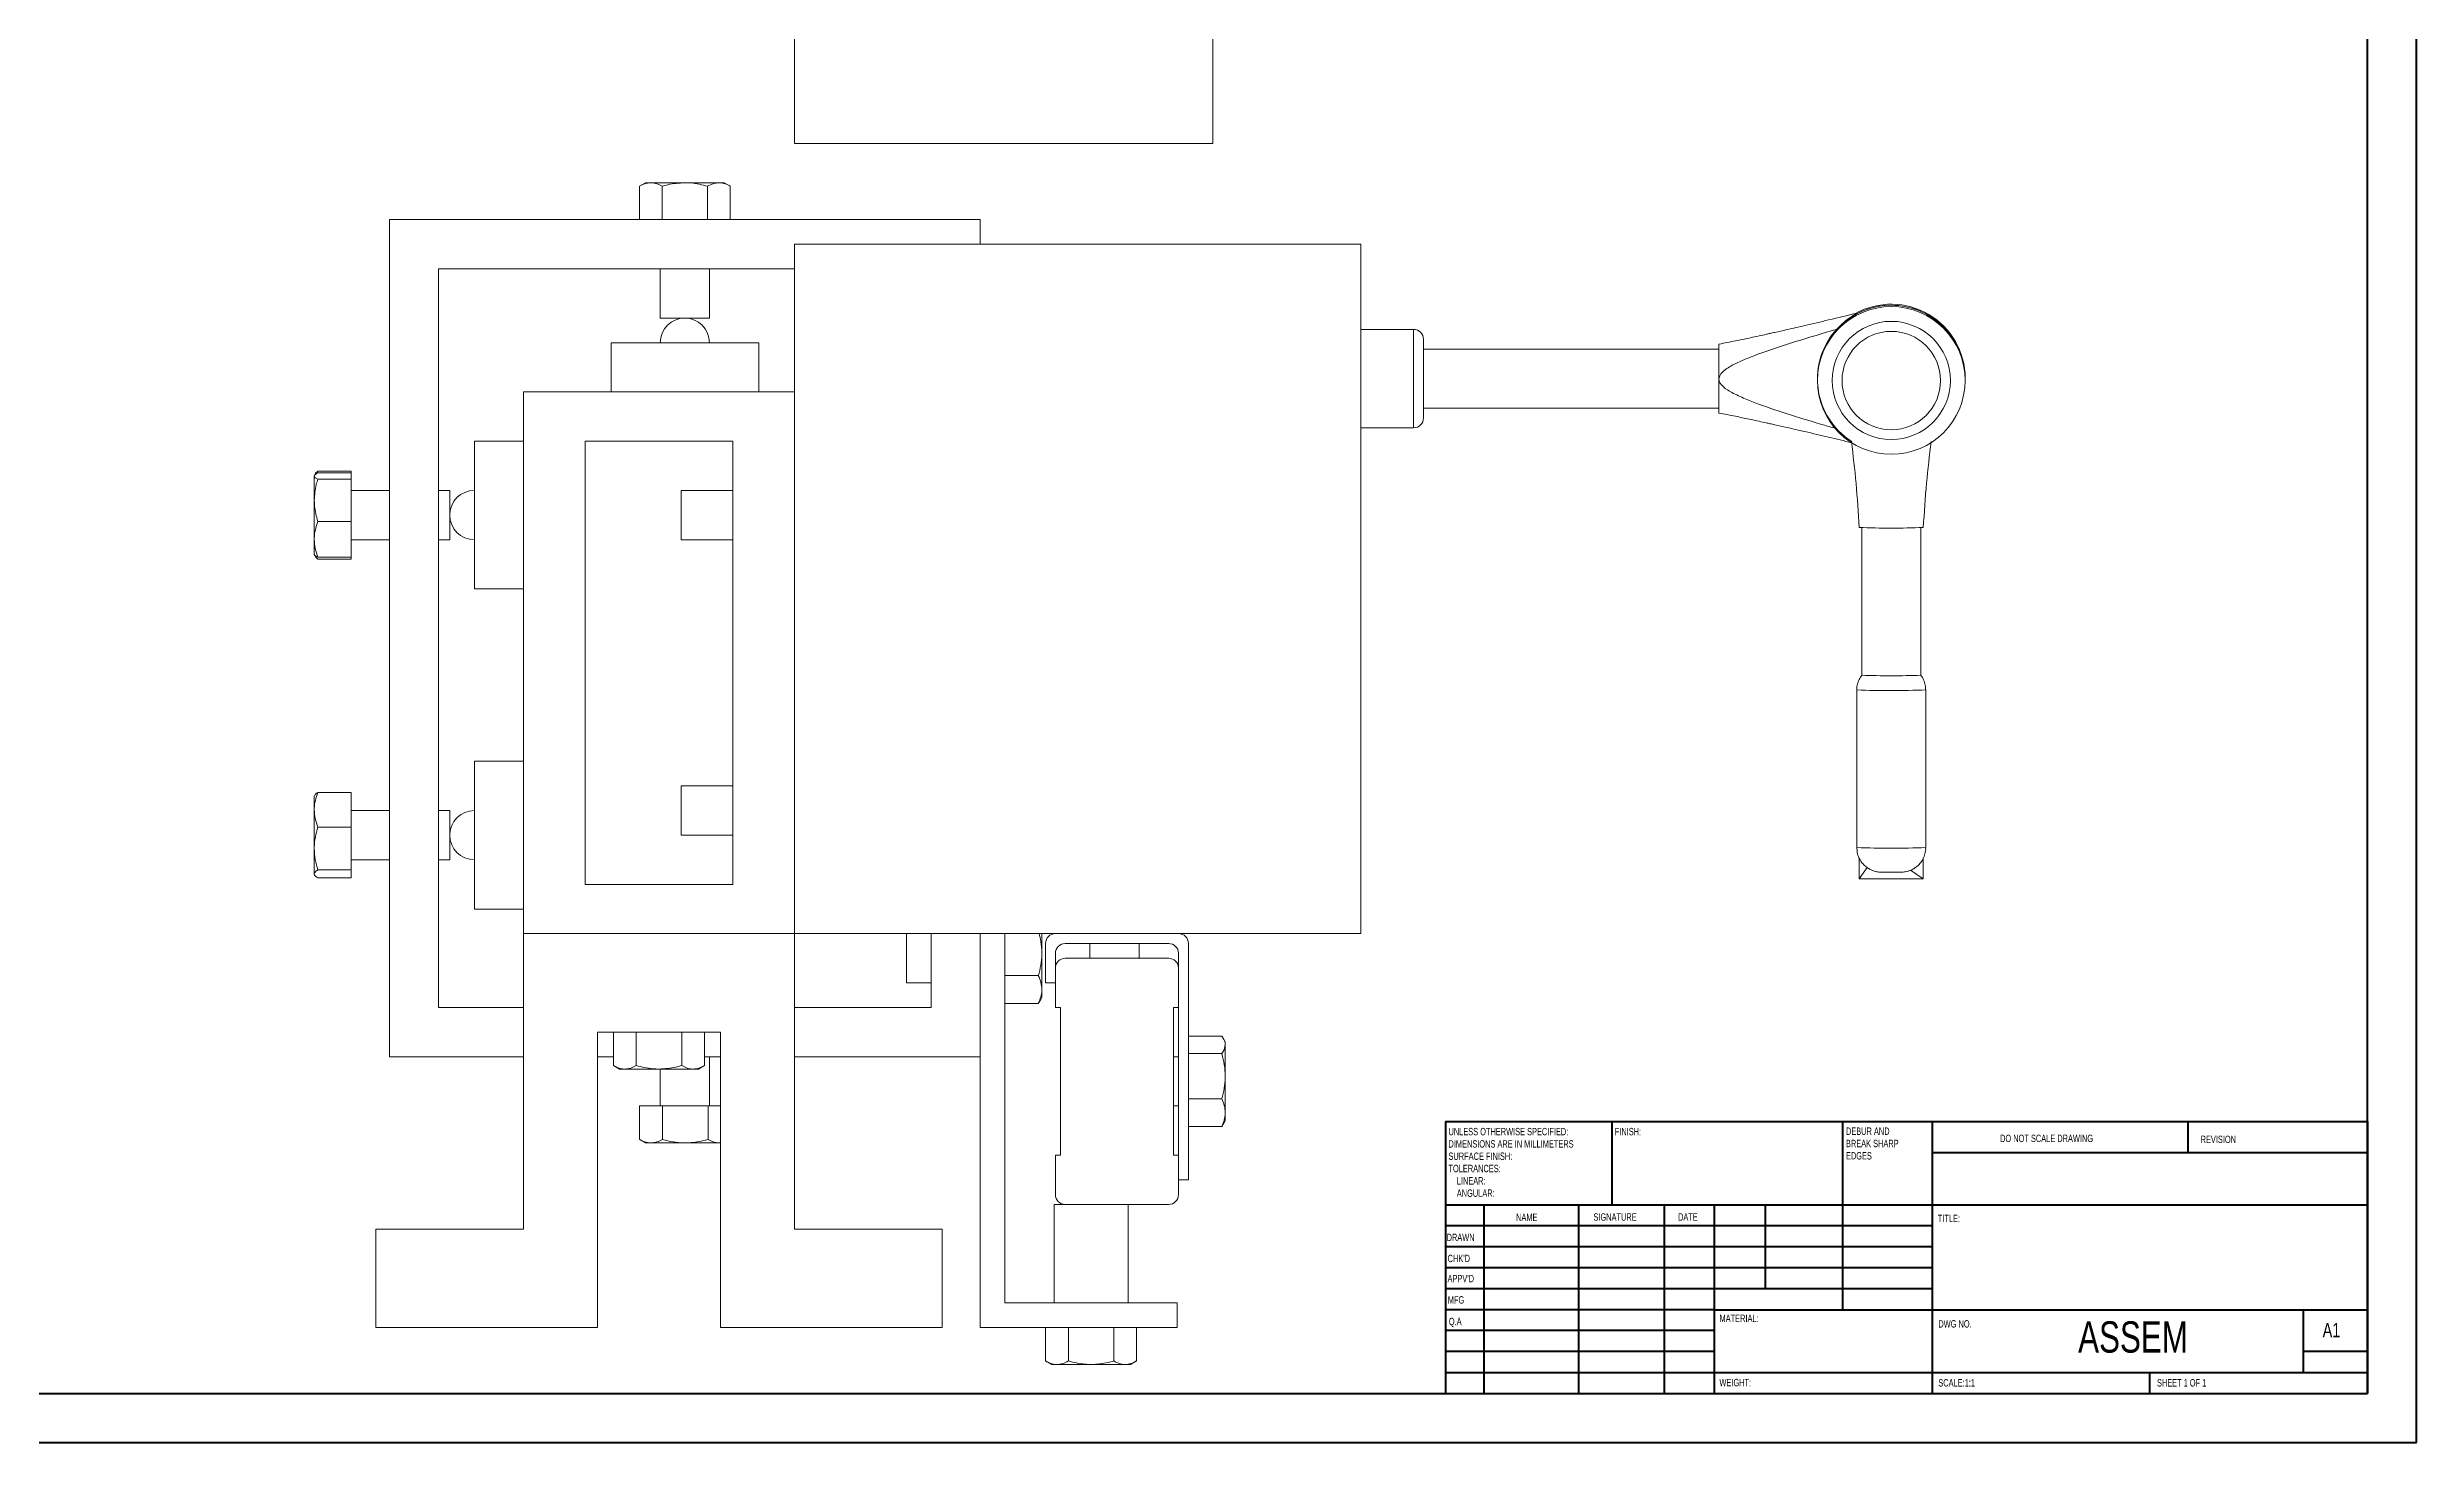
# Model space of a CAD drawing. Header units: millimetres. Extents: x 0 to 119, y 0 to 84.
# Drawn here: x 70.79 to 118.91, y 0.02 to 28.36 of the extents above; entities that cross this region are included whole.
import ezdxf

# ---------------------------------------------------------------- set-up
doc = ezdxf.new("R2010")
doc.units = ezdxf.units.MM
doc.styles.add('SLDTEXTSTYLE0', font='TXT', dxfattribs={"width": 0.75})
doc.styles.add('SLDTEXTSTYLE1', font='TXT', dxfattribs={"width": 0.6875})

# ---------------------------------------------------------------- blocks, each defined once
blk = doc.blocks.new('SW_NOTE_0')
at = {"color": 0, "linetype": 'Continuous', "lineweight": 0, "char_height": 0.15, "attachment_point": 1, "style": 'SLDTEXTSTYLE0'}
for s, insert in [('DEBUR AND', (0, 0.193)), ('BREAK SHARP', (0, -0.057)), ('EDGES', (0, -0.307))]:
    blk.add_mtext(s, dxfattribs=dict(at, insert=insert))
blk = doc.blocks.new('SW_NOTE_1')
at = {"color": 0, "linetype": 'Continuous', "lineweight": 0, "char_height": 0.15, "attachment_point": 1, "style": 'SLDTEXTSTYLE0'}
for s, insert in [('UNLESS OTHERWISE SPECIFIED:', (0, 0.193)), ('SURFACE FINISH:', (0, -0.307)), ('DIMENSIONS ARE IN MILLIMETERS', (0, -0.057)), ('TOLERANCES:', (0, -0.557)), ('LINEAR:', (0.169, -0.807)), ('ANGULAR:', (0.169, -1.057))]:
    blk.add_mtext(s, dxfattribs=dict(at, insert=insert))

msp = doc.modelspace()

# ---------------------------------------------------------------- linework, layer by layer
at = {"color": 7, "linetype": 'Continuous', "lineweight": 40}
for p, q in [((118.908, 0.021), (118.908, 84.121)), ((117.908, 1.021), (117.908, 83.121)), ((99.188, 6.546), (117.908, 6.546)), ((99.188, 6.546), (99.188, 1.021)), ((102.568, 4.846), (102.568, 6.546)), ((107.248, 6.546), (107.248, 2.721)), ((109.068, 6.546), (109.068, 1.021)), ((114.268, 5.909), (114.268, 6.546)), ((117.908, 6.546), (117.908, 1.021)), ((117.908, 5.909), (109.068, 5.909)), ((117.908, 4.846), (99.188, 4.846)), ((99.968, 4.846), (99.968, 1.021)), ((101.887, 4.846), (101.887, 1.021)), ((103.628, 4.846), (103.628, 1.021)), ((104.648, 1.021), (104.648, 4.846)), ((105.688, 3.146), (105.688, 4.846)), ((109.068, 4.421), (99.188, 4.421)), ((109.068, 3.996), (99.188, 3.996)), ((109.068, 3.571), (99.188, 3.571)), ((109.068, 3.146), (99.188, 3.146)), ((104.648, 2.721), (99.188, 2.721)), ((104.648, 2.721), (117.908, 2.721)), ((116.608, 1.446), (116.608, 2.721)), ((104.648, 2.296), (99.188, 2.296)), ((104.648, 1.871), (99.188, 1.871)), ((99.188, 1.446), (117.908, 1.446)), ((113.488, 1.021), (113.488, 1.446)), ((117.908, 1.871), (116.608, 1.871)), ((2.508, 1.021), (117.908, 1.021)), ((0.008, 0.021), (118.908, 0.021))]:
    msp.add_line(p, q, dxfattribs=at)
at = {"color": 7, "linetype": 'Continuous', "lineweight": 15}
for p, q in [((94.465, 30.553), (94.465, 26.407)), ((85.965, 26.407), (85.965, 29.407)), ((94.465, 26.407), (85.965, 26.407)), ((82.94, 25.608), (82.816, 25.536)), ((82.816, 24.858), (82.816, 25.536)), ((82.94, 25.608), (83.047, 25.608)), ((83.047, 25.608), (83.74, 25.608)), ((83.278, 24.858), (83.278, 25.536)), ((83.74, 25.608), (84.433, 25.608)), ((84.202, 24.858), (84.202, 25.536)), ((84.433, 25.608), (84.54, 25.608)), ((84.663, 25.536), (84.54, 25.608)), ((84.663, 24.858), (84.663, 25.536)), ((77.74, 24.858), (77.74, 7.858)), ((77.74, 24.858), (89.74, 24.858)), ((89.74, 24.858), (89.74, 24.358)), ((85.965, 24.358), (97.465, 24.358)), ((85.965, 10.358), (85.965, 24.358)), ((97.465, 24.358), (97.465, 10.358)), ((78.74, 8.858), (78.74, 23.858)), ((85.965, 23.858), (78.74, 23.858)), ((83.24, 23.858), (83.24, 22.858)), ((84.24, 22.858), (84.24, 23.858)), ((108.24, 23.13), (108.24, 23.13)), ((108.24, 23.13), (108.24, 23.13)), ((108.24, 23.13), (108.24, 23.13)), ((83.24, 22.858), (83.74, 22.858)), ((83.74, 22.858), (84.24, 22.858)), ((98.54, 22.63), (97.465, 22.63)), ((82.24, 22.358), (82.24, 21.358)), ((82.919, 22.358), (82.24, 22.358)), ((85.24, 22.358), (82.919, 22.358)), ((85.24, 21.358), (85.24, 22.358)), ((98.74, 22.43), (98.74, 20.83)), ((104.74, 22.23), (98.74, 22.23)), ((104.74, 22.33), (104.74, 21.62)), ((80.465, 21.358), (80.465, 10.358)), ((80.465, 21.358), (85.965, 21.358)), ((104.74, 21.62), (104.74, 20.93)), ((106.74, 21.621), (106.74, 21.619)), ((106.74, 21.619), (106.74, 21.592)), ((109.74, 21.619), (109.74, 21.64)), ((109.74, 21.592), (109.74, 21.619)), ((98.74, 21.03), (104.74, 21.03)), ((80.465, 20.358), (79.465, 20.358)), ((79.465, 20.358), (79.465, 18.858)), ((81.715, 20.358), (84.715, 20.358)), ((81.715, 11.358), (81.715, 20.358)), ((84.715, 11.358), (84.715, 20.358)), ((97.465, 20.63), (98.54, 20.63)), ((76.277, 19.72), (76.286, 19.751)), ((76.965, 19.751), (76.286, 19.751)), ((76.965, 19.714), (76.965, 19.751)), ((76.215, 19.156), (76.215, 19.65)), ((76.965, 19.714), (76.286, 19.714)), ((76.965, 19.585), (76.286, 19.585)), ((76.965, 19.585), (76.965, 19.714)), ((76.965, 18.728), (76.965, 19.585)), ((77.74, 19.358), (76.965, 19.358)), ((78.965, 19.358), (78.74, 19.358)), ((78.965, 18.358), (78.965, 19.358)), ((84.715, 19.358), (83.665, 19.358)), ((83.665, 19.358), (83.665, 18.358)), ((76.215, 18.364), (76.215, 19.156)), ((79.465, 18.858), (79.465, 17.358)), ((76.215, 18.364), (76.215, 18.058)), ((76.965, 18.728), (76.286, 18.728)), ((76.965, 18.001), (76.965, 18.728)), ((76.965, 18.358), (77.74, 18.358)), ((78.74, 18.358), (78.965, 18.358)), ((83.665, 18.358), (84.715, 18.358)), ((107.64, 18.602), (107.64, 15.606)), ((108.84, 15.606), (108.84, 18.602)), ((76.215, 18.058), (76.232, 18.028)), ((76.965, 18.001), (76.286, 18.001)), ((76.965, 17.964), (76.286, 17.964)), ((76.965, 17.964), (76.965, 18.001)), ((79.465, 17.358), (80.465, 17.358)), ((107.54, 15.306), (107.54, 12.106)), ((108.94, 12.106), (108.94, 15.306)), ((80.465, 13.858), (79.465, 13.858)), ((79.465, 13.858), (79.465, 12.358)), ((76.222, 13.17), (76.215, 13.158)), ((76.215, 12.873), (76.215, 13.158)), ((76.965, 13.226), (76.286, 13.226)), ((76.965, 12.52), (76.965, 13.226)), ((84.715, 13.358), (83.665, 13.358)), ((83.665, 13.358), (83.665, 12.358)), ((76.215, 12.086), (76.215, 12.873)), ((76.965, 12.52), (76.286, 12.52)), ((77.74, 12.858), (76.965, 12.858)), ((76.965, 11.651), (76.965, 12.52)), ((78.965, 12.858), (78.74, 12.858)), ((78.965, 11.858), (78.965, 12.858)), ((76.215, 11.57), (76.215, 12.086)), ((79.465, 12.358), (79.465, 10.858)), ((83.665, 12.358), (84.715, 12.358)), ((76.215, 11.558), (76.215, 11.57)), ((76.215, 11.558), (76.222, 11.545)), ((76.965, 11.651), (76.286, 11.651)), ((76.965, 11.858), (77.74, 11.858)), ((76.965, 11.489), (76.965, 11.651)), ((78.74, 11.858), (78.965, 11.858)), ((107.59, 11.891), (107.59, 11.47)), ((107.59, 11.47), (107.748, 11.701)), ((108.89, 11.47), (108.632, 11.645)), ((108.89, 11.47), (108.89, 11.896)), ((76.965, 11.489), (76.286, 11.489)), ((81.715, 11.358), (84.715, 11.358)), ((107.59, 11.47), (108.89, 11.47)), ((79.465, 10.858), (80.465, 10.858)), ((80.465, 10.358), (80.465, 4.358)), ((80.465, 10.358), (85.965, 10.358)), ((97.465, 10.358), (85.965, 10.358)), ((85.965, 4.358), (85.965, 10.358)), ((88.24, 10.358), (88.24, 9.358)), ((88.74, 8.858), (88.74, 10.358)), ((89.74, 10.358), (89.74, 7.858)), ((90.24, 2.858), (90.24, 10.358)), ((90.99, 10.358), (90.99, 9.963)), ((91.065, 9.358), (91.065, 10.158)), ((93.565, 10.158), (91.465, 10.158)), ((91.965, 10.158), (91.965, 9.858)), ((92.965, 9.858), (92.965, 10.158)), ((93.965, 10.158), (93.965, 5.358)), ((90.99, 9.963), (90.99, 9.223)), ((91.265, 9.958), (91.265, 9.358)), ((93.565, 9.858), (91.465, 9.858)), ((93.765, 5.358), (93.765, 9.958)), ((88.24, 9.358), (88.74, 9.358)), ((90.24, 9.505), (90.918, 9.505)), ((90.99, 9.223), (90.99, 9.058)), ((91.265, 9.358), (91.065, 9.358)), ((91.265, 9.358), (91.265, 8.858)), ((80.465, 8.858), (78.74, 8.858)), ((88.74, 8.858), (85.965, 8.858)), ((90.24, 8.942), (90.918, 8.942)), ((90.952, 8.992), (90.99, 9.058)), ((91.365, 8.858), (91.265, 8.858)), ((91.365, 5.858), (91.365, 8.858)), ((93.765, 8.858), (93.665, 8.858)), ((93.665, 8.858), (93.665, 5.858)), ((81.965, 8.358), (84.465, 8.358)), ((81.965, 2.358), (81.965, 8.358)), ((82.291, 8.358), (82.291, 7.679)), ((82.753, 8.358), (82.753, 7.679)), ((83.677, 8.358), (83.677, 7.679)), ((84.138, 8.358), (84.138, 7.679)), ((84.465, 8.358), (84.465, 2.358)), ((93.965, 8.273), (94.643, 8.273)), ((94.715, 8.158), (94.677, 8.223)), ((77.74, 7.858), (80.465, 7.858)), ((81.965, 7.858), (82.291, 7.858)), ((84.138, 7.858), (84.465, 7.858)), ((84.24, 6.858), (84.24, 7.858)), ((85.965, 7.858), (89.74, 7.858)), ((89.74, 7.858), (89.74, 2.358)), ((93.765, 7.858), (93.665, 7.858)), ((93.965, 7.921), (94.643, 7.921)), ((94.715, 8.158), (94.715, 8.097)), ((94.715, 8.097), (94.715, 7.463)), ((82.291, 7.679), (82.415, 7.608)), ((82.522, 7.608), (82.415, 7.608)), ((83.215, 7.608), (82.522, 7.608)), ((83.908, 7.608), (83.215, 7.608)), ((83.24, 7.608), (83.24, 6.858)), ((84.015, 7.608), (83.908, 7.608)), ((84.015, 7.608), (84.138, 7.679)), ((94.715, 7.463), (94.715, 6.723)), ((82.816, 6.858), (82.816, 6.179)), ((82.816, 6.858), (82.816, 6.858)), ((82.816, 6.858), (82.816, 6.179)), ((83.288, 6.858), (82.816, 6.858)), ((83.288, 6.858), (83.288, 6.179)), ((84.212, 6.858), (83.288, 6.858)), ((84.212, 6.858), (84.212, 6.179)), ((84.465, 6.858), (84.212, 6.858)), ((93.665, 6.858), (93.765, 6.858)), ((93.965, 7.005), (94.643, 7.005)), ((93.965, 6.442), (94.643, 6.442)), ((94.677, 6.492), (94.715, 6.558)), ((94.715, 6.723), (94.715, 6.558)), ((82.823, 6.175), (82.94, 6.108)), ((83.052, 6.108), (82.94, 6.108)), ((83.75, 6.108), (83.052, 6.108)), ((84.438, 6.108), (83.75, 6.108)), ((84.465, 6.114), (84.438, 6.108)), ((84.465, 6.108), (84.438, 6.108)), ((91.265, 5.858), (91.265, 5.058)), ((91.265, 5.858), (91.365, 5.858)), ((93.665, 5.858), (93.765, 5.858)), ((93.765, 5.058), (93.765, 5.358)), ((93.965, 5.358), (93.765, 5.358)), ((91.24, 4.858), (91.24, 2.858)), ((91.24, 4.858), (91.465, 4.858)), ((91.465, 4.858), (93.565, 4.858)), ((92.74, 4.858), (92.74, 2.858)), ((77.465, 4.358), (77.465, 2.358)), ((80.465, 4.358), (77.465, 4.358)), ((88.965, 4.358), (85.965, 4.358)), ((88.965, 2.358), (88.965, 4.358)), ((93.74, 2.858), (90.24, 2.858)), ((93.74, 2.358), (93.74, 2.858)), ((77.465, 2.358), (81.965, 2.358)), ((84.465, 2.358), (88.965, 2.358)), ((89.74, 2.358), (93.74, 2.358)), ((91.066, 2.358), (91.066, 1.679)), ((91.528, 2.358), (91.528, 1.679)), ((92.452, 2.358), (92.452, 1.679)), ((92.913, 2.358), (92.913, 1.679)), ((91.066, 1.679), (91.19, 1.608)), ((91.297, 1.608), (91.19, 1.608)), ((91.99, 1.608), (91.297, 1.608)), ((92.683, 1.608), (91.99, 1.608)), ((92.79, 1.608), (92.683, 1.608)), ((92.79, 1.608), (92.913, 1.679))]:
    msp.add_line(p, q, dxfattribs=at)
at = {"color": 8, "linetype": 'Continuous', "lineweight": 15}
msp.add_line((98.54, 20.63), (98.54, 22.63), dxfattribs=at)
at = {"color": 7, "linetype": 'Continuous', "lineweight": 15}
for centre, radius in [((108.24, 21.592), 1.5), ((108.24, 21.592), 1.2), ((108.24, 21.589), 1)]:
    msp.add_circle(centre, radius, dxfattribs=at)
for centre, radius, start, end in [((108.24, 21.619), 1.5, 0.0042, 179.9958), ((108.24, 21.619), 1.5, 89.9949, 237.6894), ((108.24, 21.64), 1.5, 0.0042, 118.9627), ((108.24, 21.619), 1.5, 0.0022, 90.0031), ((83.74, 22.358), 0.5, 0, 180), ((98.54, 22.43), 0.2, 0, 90), ((108.239, 21.621), 1.5, 137.5781, 179.9997), ((98.54, 20.83), 0.2, 270, 0), ((79.465, 18.858), 0.5, 90, 270), ((108.24, 35.897), 17.304, 267.8466, 272.1521), ((108.24, 31.957), 16.362, 267.8988, 272.1017), ((79.465, 12.358), 0.5, 90, 270), ((91.265, 10.158), 0.2, 90, 180), ((91.465, 9.958), 0.2, 90, 180), ((93.565, 9.958), 0.2, 0, 90), ((93.765, 10.158), 0.2, 0, 90), ((91.465, 9.658), 0.2, 90, 180), ((93.565, 9.658), 0.2, 0, 90), ((91.465, 5.058), 0.2, 180, 270), ((93.565, 5.058), 0.2, 270, 0)]:
    msp.add_arc(centre, radius, start, end, dxfattribs=at)
at = {"color": 8, "linetype": 'Continuous', "lineweight": 15}
for centre, radius, start, end in [((108.039, 26.222), 10.927, 267.3814, 271.0528), ((108.389, 29.996), 14.7, 269.4189, 272.1477), ((108.24, 30.9), 18.807, 267.8669, 272.1331)]:
    msp.add_arc(centre, radius, start, end, dxfattribs=at)
at = {"color": 7, "linetype": 'Continuous', "lineweight": 15}
for points, knots in [([(82.816, 25.536), (82.853, 25.556), (82.929, 25.596), (83.007, 25.604), (83.047, 25.608)], [0, 0, 0, 0, 0.495458, 1, 1, 1, 1]), ([(83.047, 25.608), (83.052, 25.607), (83.094, 25.607), (83.172, 25.591), (83.242, 25.555), (83.278, 25.536)], [0, 0, 0, 0, 0.070086, 0.530782, 1, 1, 1, 1]), ([(83.278, 25.536), (83.317, 25.547), (83.467, 25.589), (83.624, 25.6), (83.74, 25.608)], [0, 0, 0, 0, 0.257548, 1, 1, 1, 1]), ([(83.74, 25.608), (83.782, 25.606), (83.938, 25.603), (84.09, 25.564), (84.202, 25.536)], [0, 0, 0, 0, 0.268631, 1, 1, 1, 1]), ([(84.202, 25.536), (84.239, 25.556), (84.315, 25.596), (84.393, 25.604), (84.433, 25.608)], [0, 0, 0, 0, 0.495458, 1, 1, 1, 1]), ([(84.433, 25.608), (84.438, 25.607), (84.479, 25.607), (84.558, 25.591), (84.628, 25.555), (84.663, 25.536)], [0, 0, 0, 0, 0.070086, 0.530782, 1, 1, 1, 1]), ([(107.541, 22.959), (107.35, 22.913), (106.998, 22.828), (106.525, 22.716), (106.161, 22.632), (105.926, 22.579), (105.785, 22.548), (105.679, 22.524), (105.536, 22.493), (105.329, 22.449), (105.057, 22.392), (104.853, 22.352), (104.74, 22.33)], [0, 0, 0, 0, 0.205989, 0.378118, 0.507908, 0.595472, 0.630424, 0.658651, 0.709037, 0.78279, 0.879816, 1, 1, 1, 1]), ([(104.74, 21.62), (104.74, 21.621), (104.74, 21.637), (104.748, 21.676), (104.79, 21.745), (104.906, 21.844), (105.094, 21.949), (105.41, 22.08), (105.809, 22.227), (106.411, 22.419), (106.853, 22.55), (107.132, 22.632)], [0, 0, 0, 0, 0.0008875, 0.0184717, 0.0432815, 0.0914838, 0.1885899, 0.286182, 0.4780998, 0.6701033, 1, 1, 1, 1]), ([(107.542, 22.958), (107.544, 22.959), (107.55, 22.961), (107.511, 22.939), (107.413, 22.88), (107.274, 22.777), (107.18, 22.681), (107.132, 22.632)], [0, 0, 0, 0, 0.056172, 0.184582, 0.432148, 0.715952, 1, 1, 1, 1]), ([(107.132, 20.609), (107.05, 20.633), (106.742, 20.723), (106.211, 20.885), (105.671, 21.062), (105.268, 21.218), (105.026, 21.329), (104.861, 21.431), (104.779, 21.513), (104.745, 21.567), (104.741, 21.606), (104.74, 21.62)], [0, 0, 0, 0, 0.097069, 0.362789, 0.628693, 0.739831, 0.851388, 0.930488, 0.956781, 0.983304, 1, 1, 1, 1]), ([(104.74, 20.93), (104.853, 20.908), (105.057, 20.869), (105.329, 20.812), (105.536, 20.767), (105.679, 20.736), (105.785, 20.713), (105.926, 20.681), (106.161, 20.628), (106.525, 20.544), (106.962, 20.441), (107.279, 20.365), (107.435, 20.327)], [0, 0, 0, 0, 0.1249446, 0.2258133, 0.3024888, 0.3548707, 0.3842157, 0.4205524, 0.511584, 0.646516, 0.8254633, 1, 1, 1, 1]), ([(107.432, 20.352), (107.465, 20.069), (107.532, 19.488), (107.57, 18.905), (107.59, 18.606)], [0, 0, 0, 0, 0.4871871, 1, 1, 1, 1]), ([(108.89, 18.606), (108.909, 18.906), (108.948, 19.49), (109.015, 20.07), (109.047, 20.352)], [0, 0, 0, 0, 0.5157863, 1, 1, 1, 1]), ([(76.286, 19.751), (76.264, 19.731), (76.24, 19.71), (76.233, 19.688), (76.233, 19.687)], [0, 0, 0, 0, 0.928336, 1, 1, 1, 1]), ([(76.215, 19.65), (76.215, 19.651), (76.215, 19.663), (76.231, 19.685), (76.268, 19.704), (76.286, 19.714)], [0, 0, 0, 0, 0.070086, 0.530782, 1, 1, 1, 1]), ([(76.286, 19.585), (76.266, 19.595), (76.226, 19.617), (76.218, 19.639), (76.215, 19.65)], [0, 0, 0, 0, 0.495458, 1, 1, 1, 1]), ([(76.215, 19.156), (76.223, 19.264), (76.233, 19.409), (76.275, 19.549), (76.286, 19.585)], [0, 0, 0, 0, 0.7424524, 1, 1, 1, 1]), ([(76.286, 18.728), (76.258, 18.831), (76.22, 18.973), (76.216, 19.118), (76.215, 19.156)], [0, 0, 0, 0, 0.731369, 1, 1, 1, 1]), ([(76.215, 18.364), (76.215, 18.373), (76.215, 18.438), (76.231, 18.561), (76.268, 18.672), (76.286, 18.728)], [0, 0, 0, 0, 0.070086, 0.530782, 1, 1, 1, 1]), ([(76.286, 18.001), (76.266, 18.06), (76.226, 18.179), (76.218, 18.302), (76.215, 18.364)], [0, 0, 0, 0, 0.495458, 1, 1, 1, 1]), ([(76.215, 18.065), (76.215, 18.064), (76.215, 18.052), (76.231, 18.03), (76.268, 18.011), (76.286, 18.001)], [0, 0, 0, 0, 0.070086, 0.530782, 1, 1, 1, 1]), ([(76.286, 17.964), (76.264, 17.984), (76.24, 18.005), (76.233, 18.027), (76.233, 18.028)], [0, 0, 0, 0, 0.928336, 1, 1, 1, 1]), ([(107.645, 15.608), (107.634, 15.594), (107.598, 15.551), (107.562, 15.462), (107.538, 15.372), (107.542, 15.319), (107.543, 15.306)], [0, 0, 0, 0, 0.16256, 0.513857, 0.876403, 1, 1, 1, 1]), ([(108.936, 15.306), (108.936, 15.339), (108.935, 15.41), (108.899, 15.509), (108.864, 15.578), (108.839, 15.606), (108.837, 15.608)], [0, 0, 0, 0, 0.299215, 0.653269, 0.972498, 1, 1, 1, 1]), ([(76.215, 12.873), (76.215, 12.882), (76.215, 12.945), (76.231, 13.065), (76.268, 13.172), (76.286, 13.226)], [0, 0, 0, 0, 0.070086, 0.530782, 1, 1, 1, 1]), ([(76.286, 13.226), (76.275, 13.22), (76.245, 13.201), (76.237, 13.182), (76.231, 13.17)], [0, 0, 0, 0, 0.369513, 1, 1, 1, 1]), ([(76.286, 12.52), (76.266, 12.578), (76.226, 12.693), (76.218, 12.813), (76.215, 12.873)], [0, 0, 0, 0, 0.495458, 1, 1, 1, 1]), ([(76.215, 12.086), (76.215, 12.096), (76.215, 12.174), (76.231, 12.321), (76.268, 12.453), (76.286, 12.52)], [0, 0, 0, 0, 0.070086, 0.530782, 1, 1, 1, 1]), ([(76.286, 11.651), (76.266, 11.722), (76.226, 11.864), (76.218, 12.012), (76.215, 12.086)], [0, 0, 0, 0, 0.495458, 1, 1, 1, 1]), ([(107.543, 12.106), (107.543, 12.074), (107.545, 12.003), (107.579, 11.902), (107.632, 11.811), (107.695, 11.741), (107.762, 11.688), (107.829, 11.651), (107.891, 11.627), (107.944, 11.615), (107.984, 11.609), (108.01, 11.607), (108.028, 11.606), (108.053, 11.605), (108.097, 11.604), (108.159, 11.604), (108.2, 11.604), (108.215, 11.604)], [0, 0, 0, 0, 0.094703, 0.206068, 0.30648, 0.397912, 0.480862, 0.555094, 0.619812, 0.673609, 0.713747, 0.739918, 0.760878, 0.798088, 0.879989, 0.956831, 1, 1, 1, 1]), ([(108.215, 11.604), (108.228, 11.603), (108.267, 11.603), (108.334, 11.604), (108.404, 11.604), (108.44, 11.605), (108.47, 11.607), (108.504, 11.61), (108.561, 11.619), (108.635, 11.643), (108.723, 11.69), (108.803, 11.757), (108.872, 11.847), (108.918, 11.95), (108.941, 12.04), (108.937, 12.093), (108.936, 12.106)], [0, 0, 0, 0, 0.035708, 0.110863, 0.186972, 0.268812, 0.297702, 0.325496, 0.372494, 0.457993, 0.54095, 0.649541, 0.746552, 0.852808, 0.962466, 1, 1, 1, 1]), ([(76.215, 11.57), (76.223, 11.59), (76.233, 11.618), (76.275, 11.645), (76.286, 11.651)], [0, 0, 0, 0, 0.742452, 1, 1, 1, 1]), ([(76.286, 11.489), (76.258, 11.508), (76.22, 11.535), (76.216, 11.563), (76.215, 11.57)], [0, 0, 0, 0, 0.731369, 1, 1, 1, 1]), ([(90.933, 10.358), (90.947, 10.304), (90.981, 10.175), (90.986, 10.041), (90.99, 9.963)], [0, 0, 0, 0, 0.413889, 1, 1, 1, 1]), ([(90.99, 9.963), (90.99, 9.952), (90.989, 9.87), (90.973, 9.715), (90.937, 9.575), (90.918, 9.505)], [0, 0, 0, 0, 0.070086, 0.530782, 1, 1, 1, 1]), ([(90.918, 9.505), (90.938, 9.459), (90.979, 9.367), (90.986, 9.271), (90.99, 9.223)], [0, 0, 0, 0, 0.495458, 1, 1, 1, 1]), ([(90.99, 9.223), (90.99, 9.217), (90.989, 9.166), (90.973, 9.071), (90.937, 8.985), (90.918, 8.942)], [0, 0, 0, 0, 0.070086, 0.530782, 1, 1, 1, 1]), ([(90.918, 8.942), (90.931, 8.956), (90.945, 8.973), (90.95, 8.991), (90.951, 8.993)], [0, 0, 0, 0, 0.8673849, 1, 1, 1, 1]), ([(94.643, 8.273), (94.671, 8.231), (94.71, 8.173), (94.714, 8.113), (94.715, 8.097)], [0, 0, 0, 0, 0.731369, 1, 1, 1, 1]), ([(94.715, 8.097), (94.707, 8.053), (94.696, 7.993), (94.654, 7.935), (94.643, 7.921)], [0, 0, 0, 0, 0.742452, 1, 1, 1, 1]), ([(94.643, 7.921), (94.663, 7.846), (94.704, 7.696), (94.711, 7.541), (94.715, 7.463)], [0, 0, 0, 0, 0.495458, 1, 1, 1, 1]), ([(82.522, 7.608), (82.516, 7.608), (82.475, 7.608), (82.397, 7.624), (82.326, 7.66), (82.291, 7.679)], [0, 0, 0, 0, 0.070086, 0.530782, 1, 1, 1, 1]), ([(82.753, 7.679), (82.715, 7.659), (82.64, 7.619), (82.561, 7.611), (82.522, 7.608)], [0, 0, 0, 0, 0.495458, 1, 1, 1, 1]), ([(83.215, 7.608), (83.173, 7.609), (83.016, 7.613), (82.864, 7.651), (82.753, 7.679)], [0, 0, 0, 0, 0.268631, 1, 1, 1, 1]), ([(83.677, 7.679), (83.638, 7.668), (83.487, 7.626), (83.331, 7.616), (83.215, 7.608)], [0, 0, 0, 0, 0.257548, 1, 1, 1, 1]), ([(83.908, 7.608), (83.902, 7.608), (83.861, 7.608), (83.782, 7.624), (83.712, 7.66), (83.677, 7.679)], [0, 0, 0, 0, 0.070086, 0.530782, 1, 1, 1, 1]), ([(84.138, 7.679), (84.101, 7.659), (84.025, 7.619), (83.947, 7.611), (83.908, 7.608)], [0, 0, 0, 0, 0.495458, 1, 1, 1, 1]), ([(94.715, 7.463), (94.715, 7.452), (94.714, 7.37), (94.698, 7.215), (94.662, 7.075), (94.643, 7.005)], [0, 0, 0, 0, 0.070086, 0.530782, 1, 1, 1, 1]), ([(94.643, 7.005), (94.663, 6.959), (94.704, 6.867), (94.711, 6.771), (94.715, 6.723)], [0, 0, 0, 0, 0.495458, 1, 1, 1, 1]), ([(94.715, 6.723), (94.715, 6.717), (94.714, 6.666), (94.698, 6.571), (94.662, 6.485), (94.643, 6.442)], [0, 0, 0, 0, 0.070086, 0.530782, 1, 1, 1, 1]), ([(94.643, 6.442), (94.656, 6.456), (94.67, 6.473), (94.675, 6.491), (94.676, 6.493)], [0, 0, 0, 0, 0.867385, 1, 1, 1, 1]), ([(83.052, 6.108), (83.046, 6.108), (83.004, 6.108), (82.924, 6.124), (82.852, 6.16), (82.816, 6.179)], [0, 0, 0, 0, 0.070086, 0.530782, 1, 1, 1, 1]), ([(83.288, 6.179), (83.25, 6.159), (83.172, 6.119), (83.092, 6.111), (83.052, 6.108)], [0, 0, 0, 0, 0.495458, 1, 1, 1, 1]), ([(83.75, 6.108), (83.739, 6.108), (83.656, 6.108), (83.5, 6.124), (83.359, 6.16), (83.288, 6.179)], [0, 0, 0, 0, 0.070086, 0.530782, 1, 1, 1, 1]), ([(84.212, 6.179), (84.137, 6.159), (83.985, 6.119), (83.829, 6.111), (83.75, 6.108)], [0, 0, 0, 0, 0.495458, 1, 1, 1, 1]), ([(84.438, 6.108), (84.417, 6.109), (84.341, 6.113), (84.266, 6.151), (84.212, 6.179)], [0, 0, 0, 0, 0.268631, 1, 1, 1, 1]), ([(91.297, 1.608), (91.291, 1.608), (91.25, 1.608), (91.172, 1.624), (91.101, 1.66), (91.066, 1.679)], [0, 0, 0, 0, 0.070086, 0.530782, 1, 1, 1, 1]), ([(91.528, 1.679), (91.49, 1.659), (91.415, 1.619), (91.336, 1.611), (91.297, 1.608)], [0, 0, 0, 0, 0.495458, 1, 1, 1, 1]), ([(91.99, 1.608), (91.948, 1.609), (91.791, 1.613), (91.639, 1.651), (91.528, 1.679)], [0, 0, 0, 0, 0.2686306, 1, 1, 1, 1]), ([(92.452, 1.679), (92.413, 1.668), (92.262, 1.626), (92.106, 1.616), (91.99, 1.608)], [0, 0, 0, 0, 0.257548, 1, 1, 1, 1]), ([(92.683, 1.608), (92.677, 1.608), (92.636, 1.608), (92.557, 1.624), (92.487, 1.66), (92.452, 1.679)], [0, 0, 0, 0, 0.070086, 0.530782, 1, 1, 1, 1]), ([(92.913, 1.679), (92.876, 1.659), (92.8, 1.619), (92.722, 1.611), (92.683, 1.608)], [0, 0, 0, 0, 0.495458, 1, 1, 1, 1])]:
    msp.add_open_spline(points, degree=3, knots=knots, dxfattribs=at)

# ---------------------------------------------------------------- block references
at = {"color": 7, "linetype": 'Continuous', "lineweight": 0}
for name, p in [('SW_NOTE_1', (99.247, 6.22)), ('SW_NOTE_0', (107.319, 6.228))]:
    msp.add_blockref(name, p, dxfattribs=at)

# ---------------------------------------------------------------- texts
for s, insert, char_height, attachment_point, style in [('FINISH:', (102.625, 6.413), 0.15, 1, 'SLDTEXTSTYLE0'), ('DO NOT SCALE DRAWING', (110.449, 6.275), 0.15, 1, 'SLDTEXTSTYLE0'), ('REVISION', (114.521, 6.255), 0.15, 1, 'SLDTEXTSTYLE0'), ('NAME', (100.62, 4.672), 0.15, 1, 'SLDTEXTSTYLE0'), ('SIGNATURE', (102.191, 4.678), 0.15, 1, 'SLDTEXTSTYLE0'), ('DATE', (103.909, 4.679), 0.15, 1, 'SLDTEXTSTYLE0'), ('TITLE:', (109.184, 4.649), 0.15, 1, 'SLDTEXTSTYLE0'), ('DRAWN', (99.209, 4.264), 0.15, 1, 'SLDTEXTSTYLE0'), ("APPV'D", (99.228, 3.428), 0.15, 1, 'SLDTEXTSTYLE0'), ("CHK'D", (99.229, 3.837), 0.15, 1, 'SLDTEXTSTYLE0'), ('MFG', (99.233, 2.995), 0.15, 1, 'SLDTEXTSTYLE0'), ('Q.A', (99.255, 2.556), 0.15, 1, 'SLDTEXTSTYLE0'), ('MATERIAL:', (104.752, 2.62), 0.15, 1, 'SLDTEXTSTYLE0'), ('DWG NO.', (109.195, 2.508), 0.15, 1, 'SLDTEXTSTYLE0'), ('ASSEM', (113.149, 2.485), 0.635, 2, 'SLDTEXTSTYLE0'), ('A1', (117, 2.452), 0.291, 1, 'SLDTEXTSTYLE0'), ('WEIGHT:', (104.75, 1.316), 0.1499, 1, 'SLDTEXTSTYLE0'), ('SCALE:1:1', (109.195, 1.311), 0.15, 1, 'SLDTEXTSTYLE0'), ('SHEET 1 OF 1', (113.636, 1.311), 0.15, 1, 'SLDTEXTSTYLE1')]:
    msp.add_mtext(s, dxfattribs=dict(at, insert=insert, char_height=char_height, attachment_point=attachment_point, style=style))

doc.saveas('drawing.dxf')
